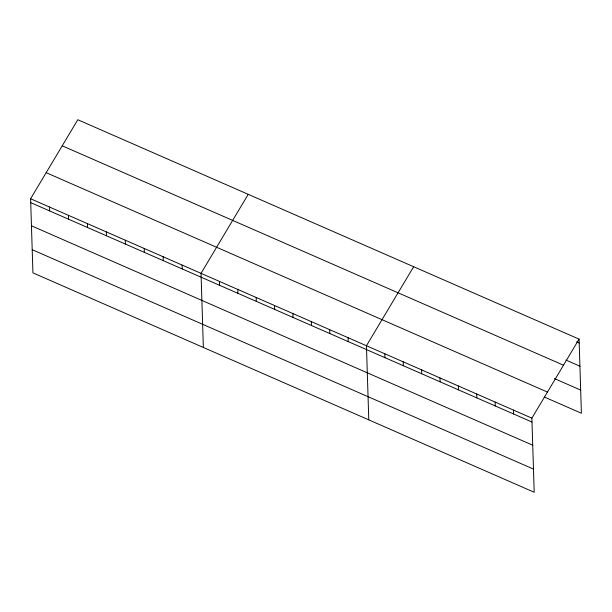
<?xml version="1.0" encoding="UTF-8"?>
<svg xmlns="http://www.w3.org/2000/svg" width="612" height="612" viewBox="0 0 612 612"><rect width="100%" height="100%" fill="white"/><g stroke="black" fill="none" stroke-linecap="round" stroke-linejoin="round"><path stroke-width="0.92" d="M579.067 339.125L531.874 418.149L534.207 492.27L32.933 272.875L30.6 198.755L77.793 119.73L579.067 339.125L581.4 413.245L544.642 397.157M248.227 194.325L201.034 273.35L203.36 347.471M413.651 266.725L366.45 345.749L368.784 419.87M576.565 341.856L579.189 343.011M565.916 360.055L579.924 366.183M62.225 145.809L563.499 365.203M554.411 378.576L580.673 390.066M46.175 172.676L547.449 392.07M30.6 198.755L531.874 418.149M30.722 202.633L531.996 422.035M31.449 225.813L532.723 445.215M32.199 249.696L533.473 469.09M513.491 410.101L513.613 413.987M495.116 402.061L495.238 405.94M476.733 394.013L476.855 397.899M458.357 385.973L458.48 389.852M439.974 377.925L440.097 381.812M421.591 369.877L421.714 373.764M403.216 361.837L403.339 365.724M384.833 353.79L384.956 357.676M348.075 337.702L348.197 341.588M329.692 329.661L329.814 333.54M311.317 321.614L311.439 325.5M292.934 313.566L293.056 317.452M274.551 305.526L274.673 309.412M256.176 297.478L256.298 301.364M237.793 289.438L237.915 293.324M219.41 281.39L219.532 285.276M182.093 265.057L182.215 268.943M163.159 256.772L163.282 260.651M144.225 248.48L144.348 252.366M125.284 240.195L125.406 244.081M106.35 231.902L106.473 235.788M87.409 223.617L87.531 227.503M68.475 215.332L68.598 219.211M49.534 207.04L49.656 210.926"/></g></svg>
